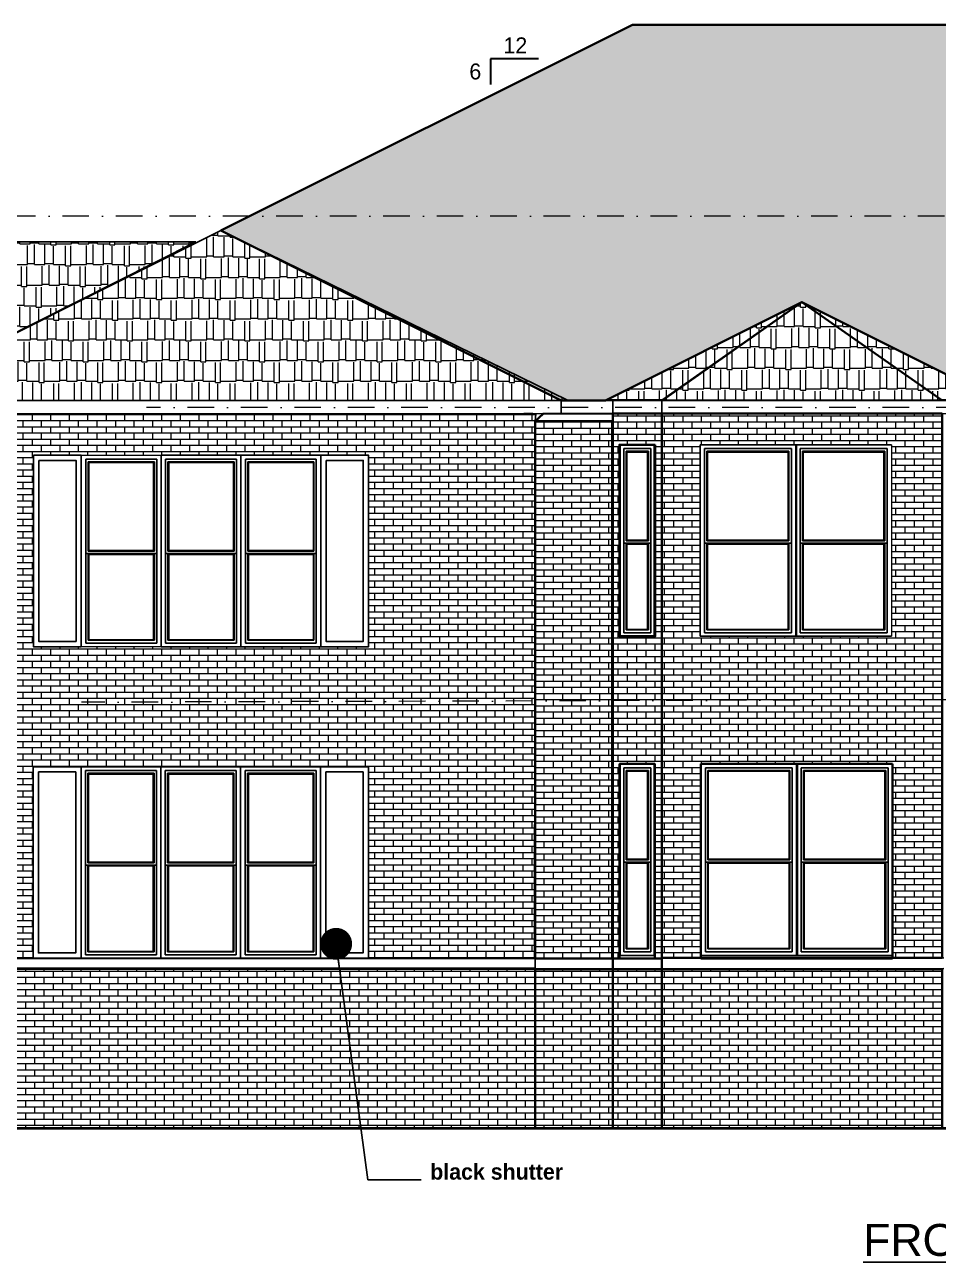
# Model space of a CAD drawing. Extents: x 2753 to 8941, y 12146 to 15850.
# Drawn here: x 5477.2 to 5820.5, y 12916 to 13381.3 of the extents above; entities that cross this region are included whole.
import ezdxf

# ---------------------------------------------------------------- set-up
doc = ezdxf.new("R2010")
doc.units = 0
doc.header["$LTSCALE"] = 20
doc.header["$MEASUREMENT"] = 0
doc.linetypes.add('DASHDOT', pattern=[1, 0.5, -0.25, 0, -0.25])
doc.linetypes.add('HIDDEN', pattern=[0.375, 0.25, -0.125])
doc.layers.get('0').update_dxf_attribs({"lineweight": 9})
for name, color, linetype, lineweight in [('A-LIGHT+', 133, 'Continuous', 9), ('A-WALL', 7, 'Continuous', 40), ('A-Wall-Partition', 3, 'Continuous', 35), ('DIM', 8, 'Continuous', 5), ('hatch', 8, 'Continuous', 13)]:
    doc.layers.add(name, color=color, linetype=linetype, lineweight=lineweight)
for name, color, linetype in [('A-WALL-PATT-I', 1, 'Continuous'), ('AC_NOTES', 7, 'Continuous'), ('ARROW', 4, 'Continuous'), ('BNDYTEXT', 3, 'Continuous'), ('WALLELEV1-2', 7, 'Continuous'), ('WINDOWS', 2, 'Continuous')]:
    doc.layers.add(name, color=color, linetype=linetype)
doc.layers.add('ELEVATION', color=7, linetype='Continuous', lineweight=25, true_color=0xdda54b)
doc.layers.add('level', color=7, linetype='HIDDEN', lineweight=15, true_color=0x987172)
doc.layers.add('FT-Text', color=7, linetype='Continuous', true_color=0x4f4527)
doc.styles.add('1-4TXT', font='cityb___.ttf', dxfattribs={"height": 5})
doc.styles.get("Standard").update_dxf_attribs({"font": 'stylu.ttf'})
doc.styles.add('TITLE', font='arial.ttf', dxfattribs={"height": 12})
doc.dimstyles.new('1-4SCALE', dxfattribs={"dimscale": 0.5, "dimtxt": 5, "dimasz": 3, "dimexe": 3, "dimexo": 6, "dimgap": 0.0625, "dimtad": 1, "dimdec": 3, "dimrnd": 0.125, "dimzin": 3, "dimdsep": 46, "dimlunit": 4, "dimtxsty": '1-4TXT', "dimblk1": 'DOT', "dimblk2": 'DOT', "dimsah": 1, "dimcen": 2, "dimadec": 0, "dimazin": 0, "dimtfac": 1, "dimtdec": 3, "dimtofl": 0, "dimtmove": 0, "dimatfit": 3, "dimldrblk": 'DOT', "dimfxl": 1, "dimtolj": 1, "dimtzin": 0, "dimarcsym": 0})
pattern_1 = [(0, (0, -0.607), (0, 2.32029), []), (90, (0, -0.607), (-3.48, 2.32029), [2.32029, -2.32029])]

# ---------------------------------------------------------------- blocks, each defined once
blk = doc.blocks.new('_Dot')
at = {"color": 0, "linetype": 'ByBlock', "lineweight": -2}
blk.add_line((-0.5, 0), (-1, 0), dxfattribs=at)
at = {"color": 0, "linetype": 'ByBlock', "lineweight": 0, "const_width": 0.5}
blk.add_lwpolyline([(-0.25, 0, 1), (0.25, 0, 1)], format="xyb", close=True, dxfattribs=at)

msp = doc.modelspace()

# ---------------------------------------------------------------- hatches: boundary and pattern name
at = {"layer": 'A-WALL-PATT-I', "lineweight": 0, "ltscale": 0.5}
h = msp.add_hatch(dxfattribs=at)
h.set_pattern_fill('AR-BRSTD', color=8, scale=0.87)
h.set_pattern_definition([(0, (-8443.4669, -181.0885), (0, 2.32029), []), (90, (-8443.467, -181.0885), (-3.48, 2.32029), [2.32029, -2.32029])])
h.paths.add_polyline_path([(5606.42014, 13147.44323), (5480.42014, 13147.44323), (5480.42014, 13219.47878), (5606.42014, 13219.47878)], flags=16)
h.paths.add_polyline_path([(5668.99679, 13030.20111), (5606.31266, 13030.31519), (5606.31266, 13102.35074), (5480.31266, 13102.35074), (5480.31266, 13030.37424), (5435.01724, 13030.31519), (5435.01724, 13118.78914), (5437.98571, 13121.56609), (5441.01724, 13121.56609), (5441.01724, 13126.56461), (5429.01724, 13138.56461), (5429.01724, 13235.04513), (5448.68417, 13235.04513), (5463.37575, 13235.05021), (5465.80002, 13235.05105), (5549.41459, 13235.07911), (5664.80925, 13235.11989), (5668.0968, 13235.12102), (5669.31917, 13235.05363), (5668.99678, 13232.27277), (5668.71107, 13030.20152)])
h = msp.add_hatch(dxfattribs=at)
h.set_pattern_fill('AR-BRSTD', color=8, scale=0.87)
h.set_pattern_definition(pattern_1)
h.paths.add_polyline_path([(5714.04145, 13103.41628), (5700.74811, 13103.41628), (5700.74811, 13030.21097), (5714.04145, 13030.21097)], flags=16)
h.paths.add_polyline_path([(5714.1287, 13223.4067), (5700.66098, 13223.4067), (5700.66098, 13151.37116), (5714.1287, 13151.37116)], flags=16)
h.paths.add_polyline_path([(5716.65908, 13030.21097), (5698.1947, 13030.21097), (5698.1947, 13235.10213), (5716.65908, 13235.10213)])
h = msp.add_hatch(dxfattribs=at)
h.set_pattern_fill('AR-BRSTD', color=8, scale=0.87)
h.set_pattern_definition(pattern_1)
h.paths.add_polyline_path([(5802.97616, 13151.37116), (5730.97616, 13151.37116), (5730.97616, 13223.4067), (5802.97616, 13223.4067)], flags=16)
h.paths.add_polyline_path([(5803.33057, 13103.41628), (5731.29881, 13103.41628), (5731.29881, 13030.24003), (5803.33057, 13030.24003)])
h.paths.add_polyline_path([(5821.97141, 13030.42002), (5716.65908, 13030.42002), (5716.65908, 13235.10213), (5821.97141, 13235.10213)])
h = msp.add_hatch(dxfattribs=at)
h.set_pattern_fill('AR-BRSTD', color=8, scale=0.87)
h.set_pattern_definition(pattern_1)
h.paths.add_polyline_path([(5698.00667, 13030.17449), (5668.99679, 13030.17449), (5668.99679, 13232.26817), (5698.00667, 13232.26817)])
h = msp.add_hatch(dxfattribs=at)
h.set_pattern_fill('AR-BRSTD', color=8, scale=0.87)
h.set_pattern_definition(pattern_1)
h.paths.add_polyline_path([(5668.99679, 12966.38073), (5435.01724, 12966.38073), (5435.01724, 13026.42131), (5668.99679, 13026.42131)])
h = msp.add_hatch(dxfattribs=at)
h.set_pattern_fill('AR-BRSTD', color=8, scale=0.87)
h.set_pattern_definition(pattern_1)
h.paths.add_polyline_path([(5716.65908, 12966.38073), (5668.99679, 12966.38073), (5668.99679, 13026.17432), (5716.65908, 13026.17432)])
h = msp.add_hatch(dxfattribs=at)
h.set_pattern_fill('AR-BRSTD', color=8, scale=0.87)
h.set_pattern_definition(pattern_1)
h.paths.add_polyline_path([(5716.65908, 13026.21722), (5821.97141, 13026.17432), (5821.97141, 12966.38073), (5716.65908, 12966.38073)])
at = {"layer": 'hatch', "linetype": 'ByBlock'}
h = msp.add_hatch(dxfattribs=at)
h.set_pattern_fill('AR-RSHKE', color=36, scale=0.65, style=0)
h.set_pattern_definition([(0, (-8443.467, -181.0885), (16.575, 7.8), [3.9, -3.25, 4.55, -1.95, 5.85, -2.6]), (0, (-8439.567, -180.7635), (16.575, 7.8), [3.25, -12.35, 2.6, -3.9]), (0, (-8431.767, -181.576), (16.575, 7.8), [1.95, -20.15]), (90, (-8443.467, -181.0885), (-5.525, 7.8), [7.475, -23.725]), (90, (-8439.567, -181.0885), (-5.525, 7.8), [7.3125, -23.8875]), (90, (-8436.317, -181.0885), (-5.525, 7.8), [6.825, -24.375]), (90, (-8431.767, -181.576), (-5.525, 7.8), [7.475, -23.725]), (90, (-8429.817, -181.576), (-5.525, 7.8), [7.475, -23.725]), (90, (-8423.967, -181.0885), (-5.525, 7.8), [7.15, -24.05])])
h.paths.add_polyline_path([(6296.42807, 13240.69348), (6236.27112, 13240.04365), (6162.5935, 13276.93715), (6089.0897, 13240.43788), (6073.20057, 13240.42048), (5966.02709, 13311.86947), (5858.56481, 13240.22794), (5843.17357, 13240.04365), (5769.31524, 13277.07459), (5695.6881, 13240.21393), (5678.77911, 13240.21393), (5550.89818, 13303.98411), (5705.58758, 13381.32881), (6015.1559, 13381.32881)])
h = msp.add_hatch(dxfattribs=at)
h.set_pattern_fill('AR-RSHKE', color=36, scale=0.65, style=0)
h.set_pattern_definition([(0, (-11651.171, 447.494), (16.575, 7.8), [3.9, -3.25, 4.55, -1.95, 5.85, -2.6]), (0, (-11647.271, 447.819), (16.575, 7.8), [3.25, -12.35, 2.6, -3.9]), (0, (-11639.471, 447.0066), (16.575, 7.8), [1.95, -20.15]), (90, (-11651.1713, 447.494), (-5.525, 7.8), [7.475, -23.725]), (90, (-11647.2713, 447.494), (-5.525, 7.8), [7.3125, -23.8875]), (90, (-11644.0213, 447.494), (-5.525, 7.8), [6.825, -24.375]), (90, (-11639.4713, 447.0066), (-5.525, 7.8), [7.475, -23.725]), (90, (-11637.5213, 447.0066), (-5.525, 7.8), [7.475, -23.725]), (90, (-11631.6713, 447.494), (-5.525, 7.8), [7.15, -24.05])])
edge = h.paths.add_edge_path()
edge.add_line((5681.1382, 13240.21393), (5550.89818, 13303.98411))
edge.add_line((5550.89818, 13303.98411), (5423.01724, 13240.04365))
edge.add_line((5423.01724, 13240.04365), (5669.17484, 13240.04365))
h = msp.add_hatch(dxfattribs=at)
h.set_pattern_fill('AR-RSHKE', color=36, scale=0.65, style=0)
h.paths.add_polyline_path([(5541.42994, 13299.67836), (5267.90349, 13299.67836), (5429.01724, 13138.56461), (5429.01724, 13235.04513), (5423.01724, 13235.04513), (5423.01724, 13240.04365)])
h = msp.add_hatch(dxfattribs=at)
h.set_pattern_fill('AR-RSHKE', color=36, scale=0.65, style=0)
h.paths.add_polyline_path([(5695.6881, 13240.21393), (5769.31524, 13277.07459), (5716.80556, 13240.19499)])
h = msp.add_hatch(dxfattribs=at)
h.set_pattern_fill('AR-RSHKE', color=36, scale=0.65, style=0)
h.paths.add_polyline_path([(5821.82492, 13240.19499), (5769.31524, 13277.07459), (5716.7143, 13240.1007)])
h = msp.add_hatch(dxfattribs=at)
h.set_pattern_fill('AR-RSHKE', color=36, scale=0.65, style=0)
h.paths.add_polyline_path([(5842.94239, 13240.21393), (5769.31524, 13277.07459), (5821.82492, 13240.19499)])

# ---------------------------------------------------------------- linework, layer by layer
at = {"layer": 'A-LIGHT+'}
msp.add_line((5678.7424, 13240.06664), (5550.89818, 13303.98411), dxfattribs=at)
msp.add_lwpolyline([(5653.11391, 13240.04365), (5678.77911, 13240.04365), (5550.89818, 13303.98411), (5423.01724, 13240.04365), (5653.11391, 13240.04365)], dxfattribs=at)
msp.add_lwpolyline([(5588.31266, 13030.31519), (5498.31266, 13030.31519), (5498.31266, 13102.35074), (5588.31266, 13102.35074)], close=True, dxfattribs=at)
at = {"layer": 'A-Wall-Partition'}
for p, q in [((5698.1947, 13030.17432), (5429.01724, 13030.42131)), ((5435.01724, 13026.42131), (5698.1947, 13026.17432))]:
    msp.add_line(p, q, dxfattribs=at)
for points in [[(6047.88606, 13240.07184), (6088.55446, 13240.04365), (6162.5935, 13276.93715), (6236.27112, 13240.04365), (6297.72624, 13240.04365), (6015.1559, 13381.32881), (5705.58758, 13381.32881), (5550.89818, 13303.98411), (5678.77911, 13240.04365), (5695.45691, 13240.04365), (5769.31524, 13277.07459), (5842.94239, 13240.21393), (5929.68823, 13240.20183)], [(5821.82492, 13240.19499), (5769.31524, 13277.07459), (5716.7143, 13240.1007), (5821.82492, 13240.19499)], [(5716.65908, 12966.38073), (5716.65908, 13235.10213), (5698.1947, 13235.10213), (5698.1947, 12966.38073), (5716.65908, 12966.38073)]]:
    msp.add_lwpolyline(points, dxfattribs=at)
for points in [[(5695.6881, 13240.21393), (5769.31524, 13277.07459), (5716.80556, 13240.19499)], [(5842.94239, 13240.21393), (5769.31524, 13277.07459), (5821.82492, 13240.19499)], [(5698.1947, 13235.10213), (5671.96525, 13235.04513), (5668.99679, 13232.26817), (5669.05535, 13030.20106), (5698.00667, 13030.17449)], [(5716.65908, 13030.21097), (5698.1947, 13030.21097), (5698.1947, 13235.10213), (5716.65908, 13235.10213)], [(5821.97141, 13030.42002), (5716.65908, 13030.42002), (5716.65908, 13235.10213), (5821.97141, 13235.10213)], [(5698.00667, 13030.17449), (5668.99679, 13030.17449), (5668.99679, 13232.26817), (5698.00667, 13232.26817)], [(5714.1287, 13223.4067), (5700.66098, 13223.4067), (5700.66098, 13151.37116), (5714.1287, 13151.37116)], [(5714.04145, 13103.41628), (5700.74811, 13103.41628), (5700.74811, 13030.21097), (5714.04145, 13030.21097)], [(5803.33057, 13103.41628), (5731.29881, 13103.41628), (5731.29881, 13030.24003), (5803.33057, 13030.24003)], [(5668.99679, 12966.38073), (5435.01724, 12966.38073), (5435.01724, 13026.42131), (5668.99679, 13026.42131)], [(5716.65908, 12966.38073), (5668.99679, 12966.38073), (5668.99679, 13026.17432), (5716.65908, 13026.17432)], [(5716.65908, 13026.21722), (5821.97141, 13026.17432), (5821.97141, 12966.38073), (5716.65908, 12966.38073)]]:
    msp.add_lwpolyline(points, close=True, dxfattribs=at)
at = {"layer": 'A-WALL-PATT-I', "color": 8, "lineweight": 0, "ltscale": 0.5}
msp.add_lwpolyline([(5606.42014, 13147.44323), (5480.42014, 13147.44323), (5480.42014, 13219.47878), (5606.42014, 13219.47878)], close=True, dxfattribs=at)
at = {"layer": 'AC_NOTES', "lineweight": 30}
for p, q in [((5670.21163, 13368.56929), (5652.21163, 13368.56929)), ((5652.21163, 13368.56929), (5652.21163, 13358.81929))]:
    msp.add_line(p, q, dxfattribs=at)
at = {"layer": 'ARROW'}
msp.add_lwpolyline([(5541.42994, 13299.67836), (5267.90349, 13299.67836), (5429.01724, 13138.56461), (5429.01724, 13235.04513), (5423.01724, 13235.04513), (5423.01724, 13240.04365), (5541.42994, 13299.67836)], dxfattribs=at)
for points in [[(5480.42014, 13219.47878), (5498.42014, 13219.47878), (5498.42014, 13147.44323), (5480.42014, 13147.44323)], [(5482.42014, 13217.47878), (5496.42014, 13217.47878), (5496.42014, 13149.44323), (5482.42014, 13149.44323)], [(5588.42014, 13219.47878), (5606.42014, 13219.47878), (5606.42014, 13147.44323), (5588.42014, 13147.44323)], [(5590.42014, 13217.47878), (5604.42014, 13217.47878), (5604.42014, 13149.44323), (5590.42014, 13149.44323)], [(5480.31266, 13102.35074), (5498.31266, 13102.35074), (5498.31266, 13030.31519), (5480.31266, 13030.31519)], [(5482.31266, 13100.35074), (5496.31266, 13100.35074), (5496.31266, 13032.31519), (5482.31266, 13032.31519)], [(5588.31266, 13102.35074), (5606.31266, 13102.35074), (5606.31266, 13030.31519), (5588.31266, 13030.31519)], [(5590.31266, 13100.35074), (5604.31266, 13100.35074), (5604.31266, 13032.31519), (5590.31266, 13032.31519)]]:
    msp.add_lwpolyline(points, close=True, dxfattribs=at)
at = {"layer": 'BNDYTEXT'}
for points in [[(6296.42807, 13240.69348), (6236.27112, 13240.04365), (6162.5935, 13276.93715), (6089.0897, 13240.43788), (6073.20057, 13240.42048), (5966.02709, 13311.86947), (5858.56481, 13240.22794), (5843.17357, 13240.04365), (5769.31524, 13277.07459), (5695.6881, 13240.21393), (5678.77911, 13240.21393), (5550.89818, 13303.98411), (5705.58758, 13381.32881), (6015.1559, 13381.32881)], [(5668.99679, 13030.20111), (5606.31266, 13030.31519), (5606.31266, 13102.35074), (5480.31266, 13102.35074), (5480.31266, 13030.37424), (5435.01724, 13030.31519), (5435.01724, 13118.78914), (5437.98571, 13121.56609), (5441.01724, 13121.56609), (5441.01724, 13126.56461), (5429.01724, 13138.56461), (5429.01724, 13235.04513), (5448.68417, 13235.04513), (5463.37575, 13235.05021), (5465.80002, 13235.05105), (5549.41459, 13235.07911), (5664.80925, 13235.11989), (5668.0968, 13235.12102), (5669.31917, 13235.05363), (5668.99678, 13232.27277), (5668.71107, 13030.20152)]]:
    msp.add_lwpolyline(points, close=True, dxfattribs=at)
msp.add_lwpolyline([(5681.1382, 13240.21393), (5550.89818, 13303.98411), (5423.01724, 13240.04365), (5669.17484, 13240.04365)], dxfattribs=at)
at = {"layer": 'DIM'}
for points in [[(5802.97616, 13151.37116), (5730.97616, 13151.37116), (5730.97616, 13223.4067), (5802.97616, 13223.4067)], [(5766.97616, 13151.37116), (5730.97616, 13151.37116), (5730.97616, 13223.4067), (5766.97616, 13223.4067)], [(5528.42014, 13147.44323), (5480.42014, 13147.44323), (5480.42014, 13219.47878), (5528.42014, 13219.47878)], [(5558.42014, 13147.44323), (5528.42014, 13147.44323), (5528.42014, 13219.47878), (5558.42014, 13219.47878)], [(5588.42014, 13147.44323), (5558.42014, 13147.44323), (5558.42014, 13219.47878), (5588.42014, 13219.47878)], [(5528.31266, 13030.31519), (5498.31266, 13030.31519), (5498.31266, 13102.35074), (5528.31266, 13102.35074)], [(5558.31266, 13030.31519), (5528.31266, 13030.31519), (5528.31266, 13102.35074), (5558.31266, 13102.35074)], [(5588.31266, 13030.31519), (5558.31266, 13030.31519), (5558.31266, 13102.35074), (5588.31266, 13102.35074)], [(5803.33057, 13031.38073), (5731.33057, 13031.38073), (5731.33057, 13103.41628), (5803.33057, 13103.41628)], [(5767.33057, 13031.38073), (5731.33057, 13031.38073), (5731.33057, 13103.41628), (5767.33057, 13103.41628)]]:
    msp.add_lwpolyline(points, close=True, dxfattribs=at)
at = {"layer": 'ELEVATION'}
for p, q in [((5705.58758, 13381.32881), (5423.01724, 13240.04365)), ((6015.1559, 13381.32881), (5705.58758, 13381.32881)), ((5550.89818, 13303.98411), (5678.77911, 13240.04365)), ((5550.89818, 13303.98411), (5678.77911, 13240.04365)), ((5094.78974, 13299.67836), (5541.42994, 13299.67836)), ((5653.11391, 13240.04365), (5869.35916, 13240.23763)), ((5448.68244, 13235.04513), (5929.61545, 13235.21148)), ((5668.99679, 13232.26817), (5669.31917, 13235.05363))]:
    msp.add_line(p, q, dxfattribs=at)
at = {"layer": 'ELEVATION', "color": 6}
for p, q in [((5695.45691, 13240.04365), (5769.31524, 13277.07459)), ((5843.17357, 13240.04365), (5769.31524, 13277.07459)), ((5698.1947, 13240.04365), (5698.1947, 12966.38073)), ((5716.65908, 13240.04365), (5716.65908, 12966.38073)), ((5671.96525, 13235.04513), (5678.77911, 13235.04513)), ((5668.99679, 13232.26817), (5668.99679, 12966.38073))]:
    msp.add_line(p, q, dxfattribs=at)
for points in [[(5716.65908, 13240.04365), (5769.31524, 13277.07459)], [(5821.97141, 13240.04365), (5769.31524, 13277.07459)], [(5678.77911, 13235.04513), (5678.77911, 13240.04365)], [(5668.99679, 13232.26817), (5671.96525, 13235.04513)], [(5668.99679, 13224.93701), (5668.99679, 13232.26817)]]:
    msp.add_lwpolyline(points, dxfattribs=at)
at = {"layer": 'ELEVATION'}
for points in [[(5700.66098, 13151.37116), (5700.66098, 13223.4067)], [(5700.6848, 13151.37116), (5700.6848, 13223.4067)], [(5700.6848, 13223.4067), (5714.1287, 13223.4067)], [(5700.6848, 13151.37116), (5700.6848, 13223.4067)], [(5700.94347, 13151.37116), (5700.94347, 13223.4067)], [(5713.75896, 13151.37116), (5713.75896, 13223.4067)], [(5714.01762, 13151.37116), (5714.01762, 13223.4067)], [(5714.01762, 13151.37116), (5714.01762, 13223.4067)], [(5714.04145, 13151.37116), (5714.04145, 13223.4067)], [(5730.97616, 13151.37116), (5730.97616, 13223.4067)], [(5730.97616, 13223.4067), (5766.97616, 13223.4067)], [(5730.97616, 13151.37116), (5730.97616, 13223.4067)], [(5730.97616, 13223.4067), (5799.13863, 13223.4067)], [(5730.97616, 13223.4067), (5766.97616, 13223.4067)], [(5766.95234, 13151.37116), (5766.95234, 13223.4067)], [(5766.97616, 13151.37116), (5766.97616, 13223.4067)], [(5766.97616, 13223.4067), (5802.97616, 13223.4067)], [(5766.97616, 13151.37116), (5766.97616, 13223.4067)], [(5767.23483, 13151.37116), (5767.23483, 13223.4067)], [(5498.42014, 13147.44323), (5498.42014, 13219.47878)], [(5528.42014, 13147.44323), (5528.42014, 13219.47878)], [(5558.42014, 13219.47878), (5528.42014, 13219.47878)], [(5528.42014, 13147.44323), (5528.42014, 13219.47878)], [(5558.42014, 13147.44323), (5558.42014, 13219.47878)], [(5558.42014, 13147.44323), (5558.42014, 13219.47878)], [(5588.42014, 13219.47878), (5558.42014, 13219.47878)], [(5558.42014, 13147.44323), (5558.42014, 13219.47878)], [(5588.42014, 13147.44323), (5588.42014, 13219.47878)], [(5700.6848, 13151.37116), (5714.1287, 13151.37116)], [(5730.97616, 13151.37116), (5766.97616, 13151.37116)], [(5730.97616, 13151.37116), (5799.13863, 13151.37116)], [(5730.97616, 13151.37116), (5766.97616, 13151.37116)], [(5766.97616, 13151.37116), (5802.97616, 13151.37116)], [(5558.42014, 13147.44323), (5528.42014, 13147.44323)], [(5588.42014, 13147.44323), (5558.42014, 13147.44323)], [(5498.31266, 13030.31519), (5498.31266, 13102.35074)], [(5528.31266, 13030.31519), (5528.31266, 13102.35074)], [(5558.31266, 13102.35074), (5528.31266, 13102.35074)], [(5528.31266, 13030.31519), (5528.31266, 13102.35074)], [(5558.31266, 13030.31519), (5558.31266, 13102.35074)], [(5558.31266, 13030.31519), (5558.31266, 13102.35074)], [(5588.31266, 13102.35074), (5558.31266, 13102.35074)], [(5558.31266, 13030.31519), (5558.31266, 13102.35074)], [(5588.31266, 13030.31519), (5588.31266, 13102.35074)], [(5700.66098, 13031.38073), (5700.66098, 13103.41628)], [(5700.6848, 13031.38073), (5700.6848, 13103.41628)], [(5700.6848, 13103.41628), (5714.1287, 13103.41628)], [(5700.6848, 13031.38073), (5700.6848, 13103.41628)], [(5700.94347, 13031.38073), (5700.94347, 13103.41628)], [(5713.75896, 13031.38073), (5713.75896, 13103.41628)], [(5714.01762, 13031.38073), (5714.01762, 13103.41628)], [(5714.01762, 13031.38073), (5714.01762, 13103.41628)], [(5714.04145, 13031.38073), (5714.04145, 13103.41628)], [(5731.33057, 13031.38073), (5731.33057, 13103.41628)], [(5731.33057, 13103.41628), (5767.33057, 13103.41628)], [(5731.33057, 13031.38073), (5731.33057, 13103.41628)], [(5731.33057, 13103.41628), (5799.49304, 13103.41628)], [(5731.33057, 13103.41628), (5767.33057, 13103.41628)], [(5767.30674, 13031.38073), (5767.30674, 13103.41628)], [(5767.33057, 13031.38073), (5767.33057, 13103.41628)], [(5767.33057, 13103.41628), (5803.33057, 13103.41628)], [(5767.33057, 13031.38073), (5767.33057, 13103.41628)], [(5767.58924, 13031.38073), (5767.58924, 13103.41628)], [(5558.31266, 13030.31519), (5528.31266, 13030.31519)], [(5588.31266, 13030.31519), (5558.31266, 13030.31519)], [(5700.6848, 13031.38073), (5714.1287, 13031.38073)], [(5731.33057, 13031.38073), (5767.33057, 13031.38073)], [(5731.33057, 13031.38073), (5799.49304, 13031.38073)], [(5731.33057, 13031.38073), (5767.33057, 13031.38073)], [(5767.33057, 13031.38073), (5803.33057, 13031.38073)]]:
    msp.add_lwpolyline(points, dxfattribs=at)
at = {"layer": 'ELEVATION', "color": 6, "linetype": 'ByBlock', "const_width": 1}
msp.add_lwpolyline([(5994.63174, 12966.38073), (6079.31945, 12966.38073), (5100.78974, 12966.38073)], dxfattribs=at)
at = {"layer": 'level', "linetype": 'DASHDOT'}
for p, q in [((6446.00225, 13309.35477), (5403.82161, 13309.35477)), ((6472.8926, 13237.38073), (5522.88021, 13237.38073)), ((6451.89822, 13129.38073), (5498.45898, 13126.56461))]:
    msp.add_line(p, q, dxfattribs=at)
at = {"layer": 'WINDOWS'}
for p, q in [((5712.46253, 13152.7041), (5712.46253, 13221.96269)), ((5765.30999, 13152.7041), (5765.30999, 13221.96269)), ((5801.30999, 13152.7041), (5801.30999, 13221.96269)), ((5526.75396, 13148.77617), (5526.75396, 13218.03476)), ((5530.08631, 13148.77617), (5530.08631, 13218.03476)), ((5560.08631, 13148.77617), (5560.08631, 13218.03476)), ((5526.64649, 13031.64813), (5526.64649, 13100.90672)), ((5529.97884, 13031.64813), (5529.97884, 13100.90672)), ((5559.97884, 13031.64813), (5559.97884, 13100.90672)), ((5712.46253, 13032.71367), (5712.46253, 13101.97226)), ((5765.6644, 13032.71367), (5765.6644, 13101.97226)), ((5801.6644, 13032.71367), (5801.6644, 13101.97226)), ((5822.62078, 13030.42131), (5698.1947, 13030.17432)), ((5822.62078, 13026.42131), (5668.99679, 13026.17432))]:
    msp.add_line(p, q, dxfattribs=at)
for points in [[(5702.32715, 13152.7041), (5702.32715, 13221.96269)], [(5702.35098, 13152.7041), (5702.35098, 13221.96269)], [(5702.35098, 13221.96269), (5712.46253, 13221.96269)], [(5703.21578, 13187.29059), (5703.21578, 13220.96298)], [(5703.2396, 13187.29059), (5703.2396, 13220.96298)], [(5703.2396, 13220.96298), (5711.5739, 13220.96298)], [(5703.43793, 13187.51275), (5703.43793, 13220.62975)], [(5703.46176, 13187.51275), (5703.46176, 13220.62975)], [(5703.46176, 13220.62975), (5711.24067, 13220.62975)], [(5711.24067, 13187.51275), (5711.24067, 13220.62975)], [(5711.5739, 13187.29059), (5711.5739, 13220.96298)], [(5712.46253, 13152.7041), (5712.46253, 13221.96269)], [(5732.64233, 13152.7041), (5732.64233, 13221.96269)], [(5732.64233, 13221.96269), (5765.30999, 13221.96269)], [(5733.53096, 13187.29059), (5733.53096, 13220.96298)], [(5733.53096, 13220.96298), (5764.42136, 13220.96298)], [(5733.75312, 13187.51275), (5733.75312, 13220.62975)], [(5733.75312, 13220.62975), (5764.08813, 13220.62975)], [(5764.08813, 13187.51275), (5764.08813, 13220.62975)], [(5764.42136, 13187.29059), (5764.42136, 13220.96298)], [(5765.30999, 13152.7041), (5765.30999, 13221.96269)], [(5768.61851, 13152.7041), (5768.61851, 13221.96269)], [(5768.64233, 13152.7041), (5768.64233, 13221.96269)], [(5768.64233, 13221.96269), (5801.30999, 13221.96269)], [(5769.50713, 13187.29059), (5769.50713, 13220.96298)], [(5769.53096, 13187.29059), (5769.53096, 13220.96298)], [(5769.53096, 13220.96298), (5800.42136, 13220.96298)], [(5769.72929, 13187.51275), (5769.72929, 13220.62975)], [(5769.75312, 13187.51275), (5769.75312, 13220.62975)], [(5769.75312, 13220.62975), (5800.08813, 13220.62975)], [(5800.08813, 13187.51275), (5800.08813, 13220.62975)], [(5800.42136, 13187.29059), (5800.42136, 13220.96298)], [(5801.30999, 13152.7041), (5801.30999, 13221.96269)], [(5500.08631, 13148.77617), (5500.08631, 13218.03476)], [(5500.08631, 13218.03476), (5526.75396, 13218.03476)], [(5500.97494, 13183.36266), (5500.97494, 13217.03506)], [(5500.97494, 13217.03506), (5525.86534, 13217.03506)], [(5501.19709, 13183.58482), (5501.19709, 13216.70182)], [(5501.19709, 13216.70182), (5525.5321, 13216.70182)], [(5525.5321, 13183.58482), (5525.5321, 13216.70182)], [(5525.86534, 13183.36266), (5525.86534, 13217.03506)], [(5526.75396, 13148.77617), (5526.75396, 13218.03476)], [(5556.75396, 13218.03476), (5530.08631, 13218.03476)], [(5530.08631, 13148.77617), (5530.08631, 13218.03476)], [(5555.86534, 13217.03506), (5530.97494, 13217.03506)], [(5530.97494, 13183.36266), (5530.97494, 13217.03506)], [(5555.64318, 13216.70182), (5531.30817, 13216.70182)], [(5531.30817, 13183.58482), (5531.30817, 13216.70182)], [(5555.64318, 13183.58482), (5555.64318, 13216.70182)], [(5555.86534, 13183.36266), (5555.86534, 13217.03506)], [(5556.75396, 13148.77617), (5556.75396, 13218.03476)], [(5586.75396, 13218.03476), (5560.08631, 13218.03476)], [(5560.08631, 13148.77617), (5560.08631, 13218.03476)], [(5585.86534, 13217.03506), (5560.97494, 13217.03506)], [(5560.97494, 13183.36266), (5560.97494, 13217.03506)], [(5585.64318, 13216.70182), (5561.30817, 13216.70182)], [(5561.30817, 13183.58482), (5561.30817, 13216.70182)], [(5585.64318, 13183.58482), (5585.64318, 13216.70182)], [(5585.86534, 13183.36266), (5585.86534, 13217.03506)], [(5586.75396, 13148.77617), (5586.75396, 13218.03476)], [(5703.46176, 13187.51275), (5711.24067, 13187.51275)], [(5733.75312, 13187.51275), (5764.08813, 13187.51275)], [(5769.75312, 13187.51275), (5800.08813, 13187.51275)], [(5500.97494, 13183.36266), (5525.86534, 13183.36266)], [(5501.19709, 13183.58482), (5525.5321, 13183.58482)], [(5555.86534, 13183.36266), (5530.97494, 13183.36266)], [(5555.64318, 13183.58482), (5531.30817, 13183.58482)], [(5585.86534, 13183.36266), (5560.97494, 13183.36266)], [(5585.64318, 13183.58482), (5561.30817, 13183.58482)], [(5702.35098, 13186.40196), (5712.46253, 13186.40196)], [(5703.21578, 13153.81488), (5703.21578, 13186.40196)], [(5703.2396, 13187.29059), (5711.5739, 13187.29059)], [(5703.2396, 13153.81488), (5703.2396, 13186.40196)], [(5703.43793, 13153.92596), (5703.43793, 13186.06873)], [(5703.46176, 13153.92596), (5703.46176, 13186.06873)], [(5703.46176, 13186.06873), (5711.24067, 13186.06873)], [(5711.24067, 13153.92596), (5711.24067, 13186.06873)], [(5711.5739, 13153.81488), (5711.5739, 13186.40196)], [(5732.64233, 13186.40196), (5765.30999, 13186.40196)], [(5733.53096, 13187.29059), (5764.42136, 13187.29059)], [(5733.53096, 13153.81488), (5733.53096, 13186.40196)], [(5733.75312, 13153.92596), (5733.75312, 13186.06873)], [(5733.75312, 13186.06873), (5764.08813, 13186.06873)], [(5764.08813, 13153.92596), (5764.08813, 13186.06873)], [(5764.42136, 13153.81488), (5764.42136, 13186.40196)], [(5768.64233, 13186.40196), (5801.30999, 13186.40196)], [(5769.50713, 13153.81488), (5769.50713, 13186.40196)], [(5769.53096, 13187.29059), (5800.42136, 13187.29059)], [(5769.53096, 13153.81488), (5769.53096, 13186.40196)], [(5769.72929, 13153.92596), (5769.72929, 13186.06873)], [(5769.75312, 13153.92596), (5769.75312, 13186.06873)], [(5769.75312, 13186.06873), (5800.08813, 13186.06873)], [(5800.08813, 13153.92596), (5800.08813, 13186.06873)], [(5800.42136, 13153.81488), (5800.42136, 13186.40196)], [(5500.08631, 13182.47404), (5526.75396, 13182.47404)], [(5500.97494, 13149.88695), (5500.97494, 13182.47404)], [(5501.19709, 13149.99803), (5501.19709, 13182.1408)], [(5501.19709, 13182.1408), (5525.5321, 13182.1408)], [(5525.5321, 13149.99803), (5525.5321, 13182.1408)], [(5525.86534, 13149.88695), (5525.86534, 13182.47404)], [(5556.75396, 13182.47404), (5530.08631, 13182.47404)], [(5530.97494, 13149.88695), (5530.97494, 13182.47404)], [(5555.64318, 13182.1408), (5531.30817, 13182.1408)], [(5531.30817, 13149.99803), (5531.30817, 13182.1408)], [(5555.64318, 13149.99803), (5555.64318, 13182.1408)], [(5555.86534, 13149.88695), (5555.86534, 13182.47404)], [(5586.75396, 13182.47404), (5560.08631, 13182.47404)], [(5560.97494, 13149.88695), (5560.97494, 13182.47404)], [(5585.64318, 13182.1408), (5561.30817, 13182.1408)], [(5561.30817, 13149.99803), (5561.30817, 13182.1408)], [(5585.64318, 13149.99803), (5585.64318, 13182.1408)], [(5585.86534, 13149.88695), (5585.86534, 13182.47404)], [(5702.35098, 13152.7041), (5712.46253, 13152.7041)], [(5703.2396, 13153.81488), (5711.5739, 13153.81488)], [(5703.46176, 13153.92596), (5711.24067, 13153.92596)], [(5732.64233, 13152.7041), (5765.30999, 13152.7041)], [(5733.53096, 13153.81488), (5764.42136, 13153.81488)], [(5733.75312, 13153.92596), (5764.08813, 13153.92596)], [(5768.64233, 13152.7041), (5801.30999, 13152.7041)], [(5769.53096, 13153.81488), (5800.42136, 13153.81488)], [(5769.75312, 13153.92596), (5800.08813, 13153.92596)], [(5500.08631, 13148.77617), (5526.75396, 13148.77617)], [(5500.97494, 13149.88695), (5525.86534, 13149.88695)], [(5501.19709, 13149.99803), (5525.5321, 13149.99803)], [(5556.75396, 13148.77617), (5530.08631, 13148.77617)], [(5555.86534, 13149.88695), (5530.97494, 13149.88695)], [(5555.64318, 13149.99803), (5531.30817, 13149.99803)], [(5586.75396, 13148.77617), (5560.08631, 13148.77617)], [(5585.86534, 13149.88695), (5560.97494, 13149.88695)], [(5585.64318, 13149.99803), (5561.30817, 13149.99803)], [(5499.97884, 13031.64813), (5499.97884, 13100.90672)], [(5499.97884, 13100.90672), (5526.64649, 13100.90672)], [(5500.86746, 13066.23463), (5500.86746, 13099.90702)], [(5500.86746, 13099.90702), (5525.75787, 13099.90702)], [(5501.08962, 13066.45678), (5501.08962, 13099.57378)], [(5501.08962, 13099.57378), (5525.42463, 13099.57378)], [(5525.42463, 13066.45678), (5525.42463, 13099.57378)], [(5525.75787, 13066.23463), (5525.75787, 13099.90702)], [(5526.64649, 13031.64813), (5526.64649, 13100.90672)], [(5556.64649, 13100.90672), (5529.97884, 13100.90672)], [(5529.97884, 13031.64813), (5529.97884, 13100.90672)], [(5555.75787, 13099.90702), (5530.86746, 13099.90702)], [(5530.86746, 13066.23463), (5530.86746, 13099.90702)], [(5555.53571, 13099.57378), (5531.2007, 13099.57378)], [(5531.2007, 13066.45678), (5531.2007, 13099.57378)], [(5555.53571, 13066.45678), (5555.53571, 13099.57378)], [(5555.75787, 13066.23463), (5555.75787, 13099.90702)], [(5556.64649, 13031.64813), (5556.64649, 13100.90672)], [(5586.64649, 13100.90672), (5559.97884, 13100.90672)], [(5559.97884, 13031.64813), (5559.97884, 13100.90672)], [(5585.75787, 13099.90702), (5560.86746, 13099.90702)], [(5560.86746, 13066.23463), (5560.86746, 13099.90702)], [(5585.53571, 13099.57378), (5561.2007, 13099.57378)], [(5561.2007, 13066.45678), (5561.2007, 13099.57378)], [(5585.53571, 13066.45678), (5585.53571, 13099.57378)], [(5585.75787, 13066.23463), (5585.75787, 13099.90702)], [(5586.64649, 13031.64813), (5586.64649, 13100.90672)], [(5702.32715, 13032.71367), (5702.32715, 13101.97226)], [(5702.35098, 13032.71367), (5702.35098, 13101.97226)], [(5702.35098, 13101.97226), (5712.46253, 13101.97226)], [(5703.21578, 13067.30016), (5703.21578, 13100.97256)], [(5703.2396, 13067.30016), (5703.2396, 13100.97256)], [(5703.2396, 13100.97256), (5711.5739, 13100.97256)], [(5703.43793, 13067.52232), (5703.43793, 13100.63932)], [(5703.46176, 13067.52232), (5703.46176, 13100.63932)], [(5703.46176, 13100.63932), (5711.24067, 13100.63932)], [(5711.24067, 13067.52232), (5711.24067, 13100.63932)], [(5711.5739, 13067.30016), (5711.5739, 13100.97256)], [(5712.46253, 13032.71367), (5712.46253, 13101.97226)], [(5732.99674, 13032.71367), (5732.99674, 13101.97226)], [(5732.99674, 13101.97226), (5765.6644, 13101.97226)], [(5733.88537, 13067.30016), (5733.88537, 13100.97256)], [(5733.88537, 13100.97256), (5764.77577, 13100.97256)], [(5734.10752, 13067.52232), (5734.10752, 13100.63932)], [(5734.10752, 13100.63932), (5764.44254, 13100.63932)], [(5764.44254, 13067.52232), (5764.44254, 13100.63932)], [(5764.77577, 13067.30016), (5764.77577, 13100.97256)], [(5765.6644, 13032.71367), (5765.6644, 13101.97226)], [(5768.97292, 13032.71367), (5768.97292, 13101.97226)], [(5768.99674, 13032.71367), (5768.99674, 13101.97226)], [(5768.99674, 13101.97226), (5801.6644, 13101.97226)], [(5769.86154, 13067.30016), (5769.86154, 13100.97256)], [(5769.88537, 13067.30016), (5769.88537, 13100.97256)], [(5769.88537, 13100.97256), (5800.77577, 13100.97256)], [(5770.0837, 13067.52232), (5770.0837, 13100.63932)], [(5770.10752, 13067.52232), (5770.10752, 13100.63932)], [(5770.10752, 13100.63932), (5800.44254, 13100.63932)], [(5800.44254, 13067.52232), (5800.44254, 13100.63932)], [(5800.77577, 13067.30016), (5800.77577, 13100.97256)], [(5801.6644, 13032.71367), (5801.6644, 13101.97226)], [(5501.08962, 13066.45678), (5525.42463, 13066.45678)], [(5555.53571, 13066.45678), (5531.2007, 13066.45678)], [(5585.53571, 13066.45678), (5561.2007, 13066.45678)], [(5702.35098, 13066.41154), (5712.46253, 13066.41154)], [(5703.21578, 13033.82445), (5703.21578, 13066.41154)], [(5703.2396, 13067.30016), (5711.5739, 13067.30016)], [(5703.2396, 13033.82445), (5703.2396, 13066.41154)], [(5703.46176, 13067.52232), (5711.24067, 13067.52232)], [(5711.5739, 13033.82445), (5711.5739, 13066.41154)], [(5732.99674, 13066.41154), (5765.6644, 13066.41154)], [(5733.88537, 13067.30016), (5764.77577, 13067.30016)], [(5733.88537, 13033.82445), (5733.88537, 13066.41154)], [(5734.10752, 13067.52232), (5764.44254, 13067.52232)], [(5764.77577, 13033.82445), (5764.77577, 13066.41154)], [(5768.99674, 13066.41154), (5801.6644, 13066.41154)], [(5769.86154, 13033.82445), (5769.86154, 13066.41154)], [(5769.88537, 13067.30016), (5800.77577, 13067.30016)], [(5769.88537, 13033.82445), (5769.88537, 13066.41154)], [(5770.10752, 13067.52232), (5800.44254, 13067.52232)], [(5800.77577, 13033.82445), (5800.77577, 13066.41154)], [(5499.97884, 13065.346), (5526.64649, 13065.346)], [(5500.86746, 13066.23463), (5525.75787, 13066.23463)], [(5500.86746, 13032.75892), (5500.86746, 13065.346)], [(5501.08962, 13032.86999), (5501.08962, 13065.01277)], [(5501.08962, 13065.01277), (5525.42463, 13065.01277)], [(5525.42463, 13032.86999), (5525.42463, 13065.01277)], [(5525.75787, 13032.75892), (5525.75787, 13065.346)], [(5556.64649, 13065.346), (5529.97884, 13065.346)], [(5555.75787, 13066.23463), (5530.86746, 13066.23463)], [(5530.86746, 13032.75892), (5530.86746, 13065.346)], [(5555.53571, 13065.01277), (5531.2007, 13065.01277)], [(5531.2007, 13032.86999), (5531.2007, 13065.01277)], [(5555.53571, 13032.86999), (5555.53571, 13065.01277)], [(5555.75787, 13032.75892), (5555.75787, 13065.346)], [(5586.64649, 13065.346), (5559.97884, 13065.346)], [(5585.75787, 13066.23463), (5560.86746, 13066.23463)], [(5560.86746, 13032.75892), (5560.86746, 13065.346)], [(5585.53571, 13065.01277), (5561.2007, 13065.01277)], [(5561.2007, 13032.86999), (5561.2007, 13065.01277)], [(5585.53571, 13032.86999), (5585.53571, 13065.01277)], [(5585.75787, 13032.75892), (5585.75787, 13065.346)], [(5703.43793, 13033.93553), (5703.43793, 13066.0783)], [(5703.46176, 13033.93553), (5703.46176, 13066.0783)], [(5703.46176, 13066.0783), (5711.24067, 13066.0783)], [(5711.24067, 13033.93553), (5711.24067, 13066.0783)], [(5734.10752, 13033.93553), (5734.10752, 13066.0783)], [(5734.10752, 13066.0783), (5764.44254, 13066.0783)], [(5764.44254, 13033.93553), (5764.44254, 13066.0783)], [(5770.0837, 13033.93553), (5770.0837, 13066.0783)], [(5770.10752, 13033.93553), (5770.10752, 13066.0783)], [(5770.10752, 13066.0783), (5800.44254, 13066.0783)], [(5800.44254, 13033.93553), (5800.44254, 13066.0783)], [(5703.2396, 13033.82445), (5711.5739, 13033.82445)], [(5703.46176, 13033.93553), (5711.24067, 13033.93553)], [(5733.88537, 13033.82445), (5764.77577, 13033.82445)], [(5734.10752, 13033.93553), (5764.44254, 13033.93553)], [(5769.88537, 13033.82445), (5800.77577, 13033.82445)], [(5770.10752, 13033.93553), (5800.44254, 13033.93553)], [(5499.97884, 13031.64813), (5526.64649, 13031.64813)], [(5500.86746, 13032.75892), (5525.75787, 13032.75892)], [(5501.08962, 13032.86999), (5525.42463, 13032.86999)], [(5556.64649, 13031.64813), (5529.97884, 13031.64813)], [(5555.75787, 13032.75892), (5530.86746, 13032.75892)], [(5555.53571, 13032.86999), (5531.2007, 13032.86999)], [(5586.64649, 13031.64813), (5559.97884, 13031.64813)], [(5585.75787, 13032.75892), (5560.86746, 13032.75892)], [(5585.53571, 13032.86999), (5561.2007, 13032.86999)], [(5702.35098, 13032.71367), (5712.46253, 13032.71367)], [(5732.99674, 13032.71367), (5765.6644, 13032.71367)], [(5768.99674, 13032.71367), (5801.6644, 13032.71367)]]:
    msp.add_lwpolyline(points, dxfattribs=at)

# ---------------------------------------------------------------- texts
at = {"layer": 'A-WALL', "insert": (5657.09763, 13376.57801), "char_height": 6, "attachment_point": 1}
msp.add_mtext('12', dxfattribs=at)
at = {"layer": 'A-WALL', "insert": (5644.27354, 13366.7676), "char_height": 6, "width": 5.2093704, "attachment_point": 1}
msp.add_mtext('6', dxfattribs=at)
at = {"layer": 'FT-Text', "ltscale": 0.25, "insert": (5629.57247, 12953.06532), "char_height": 6, "width": 112.9418407, "attachment_point": 1, "style": '1-4TXT'}
msp.add_mtext('black shutter', dxfattribs=at)
at = {"layer": 'WALLELEV1-2', "color": 4, "insert": (5870.54538, 12930.40357), "char_height": 12, "width": 247.4081515, "attachment_point": 2, "style": 'TITLE'}
msp.add_mtext('\\A1;{\\LFRONT ELEVATION  }', dxfattribs=at)

# ---------------------------------------------------------------- leaders
at = {"layer": 'FT-Text', "linetype": 'ByBlock'}
msp.add_leader([(5594.20569, 13035.7305), (5606.14198, 12947.04974), (5626.16413, 12947.04974)], dimstyle='1-4SCALE', override={"dimasz": 24, "dimgap": 0.0625, "dimtad": 0}, dxfattribs=at)

doc.saveas('drawing.dxf')
